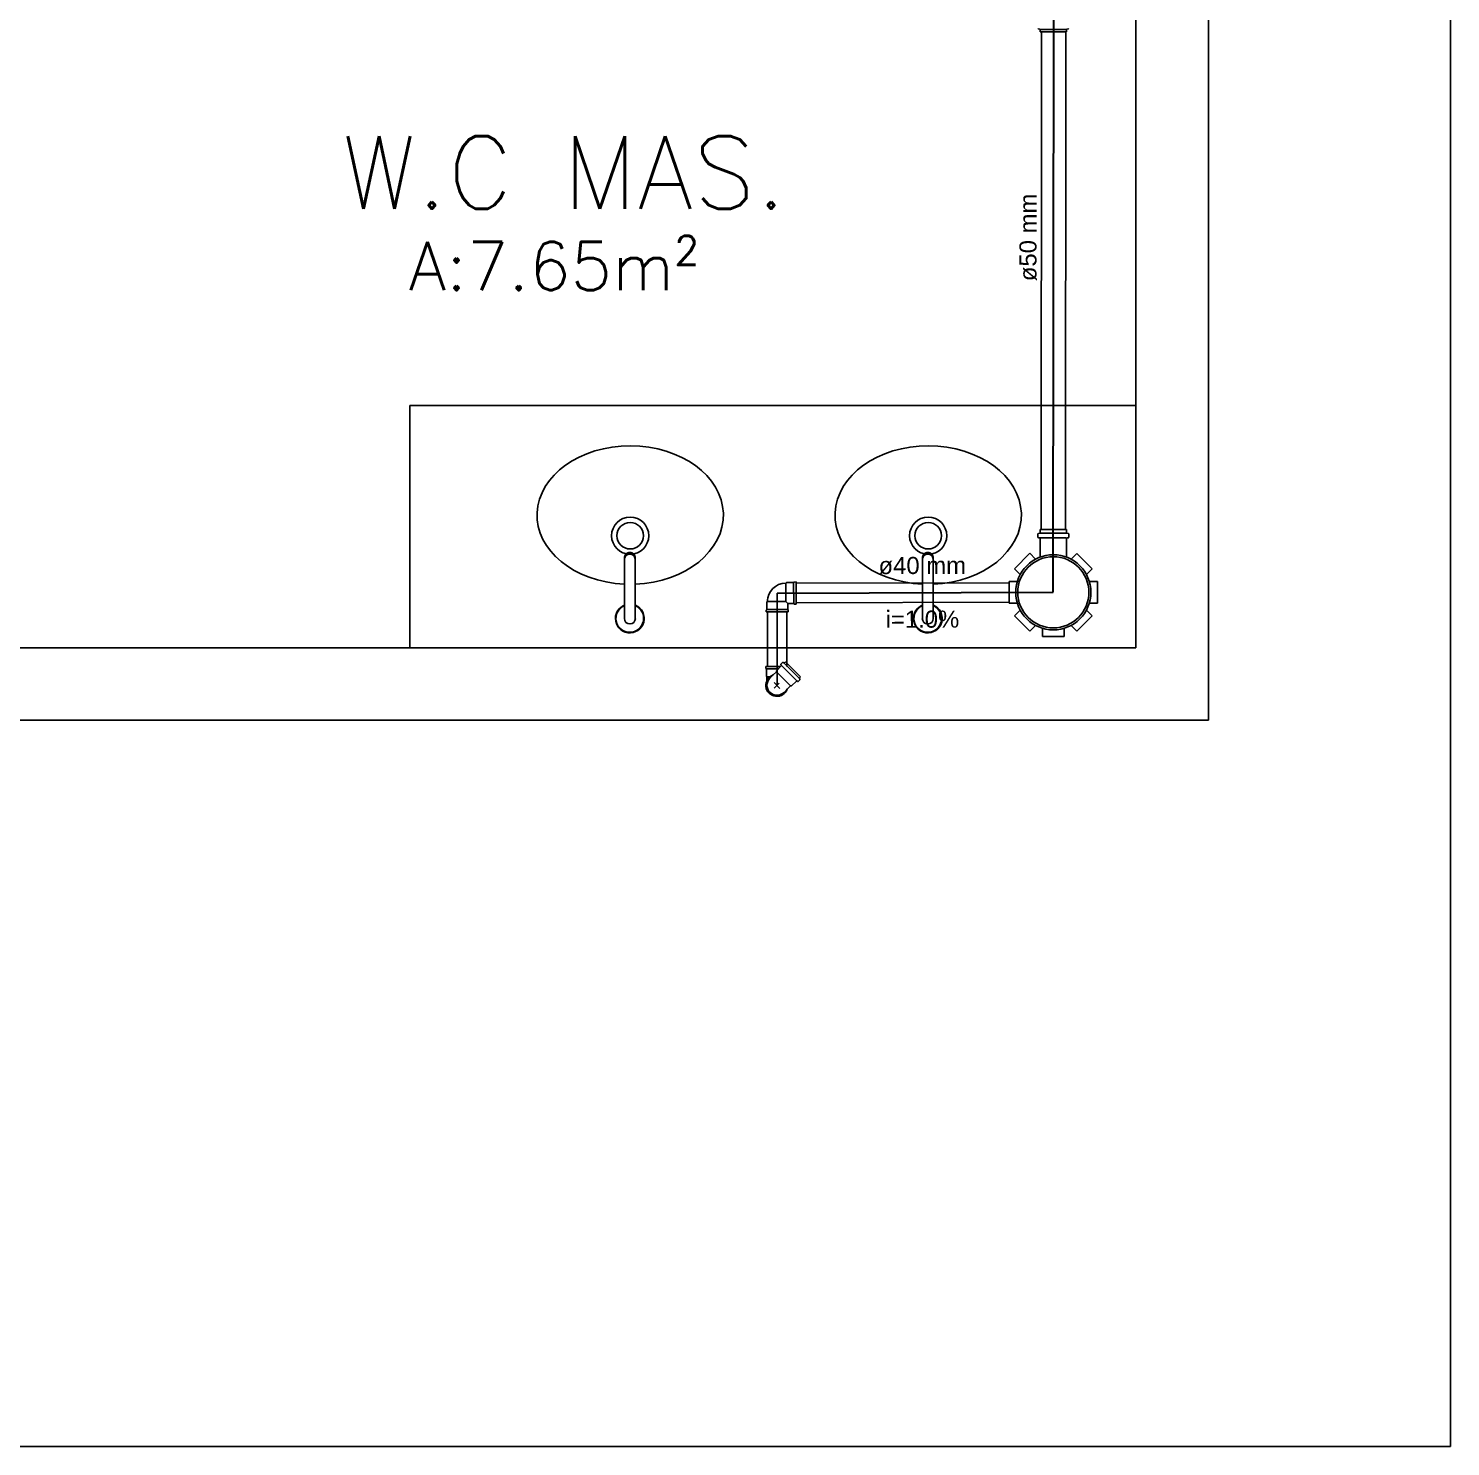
# Model space of a CAD drawing. Header units: millimetres. Extents: x 1111 to 1959, y -391 to -319.
# Drawn here: x 1414.269 to 1418.896, y -384.829 to -380.216 of the extents above; entities that cross this region are included whole.
import ezdxf

# ---------------------------------------------------------------- set-up
doc = ezdxf.new("R2010")
doc.units = ezdxf.units.MM
for name, color, linetype in [('ARQ-ALVENARIA', 4, 'Continuous'), ('ARQ-PENA-02', 2, 'Continuous'), ('ARQ-PÇ-HIDROSSAN', 7, 'Continuous'), ('ARQ-TEXTO2', 2, 'Continuous'), ('ARQ-TEXTO3', 3, 'Continuous'), ('CONEXAO_ESGOTO', 6, 'Continuous'), ('TigreCad', 2, 'Continuous')]:
    doc.layers.add(name, color=color, linetype=linetype)
doc.layers.add('TQ-Textos tubo', color=7, linetype='Continuous', lineweight=20)
doc.layers.add('TQ-Tubos detalhe', color=1, linetype='Continuous', lineweight=30)
doc.styles.add('ARIAL', font='arial.ttf', dxfattribs={"height": 2})
doc.styles.add('ROMANS', font='romans')

# ---------------------------------------------------------------- blocks, each defined once
blk = doc.blocks.new('01')
at = {"color": 8}
for p, q in [((1150.6169, -330.9758), (1150.6169, -330.977)), ((1150.6169, -330.9778), (1150.6169, -330.9793)), ((1150.6169, -330.9793), (1150.6169, -331.1009)), ((1150.6396, -330.977), (1150.6396, -330.9758)), ((1150.6396, -330.9793), (1150.6396, -330.9778)), ((1150.6396, -331.1009), (1150.6396, -330.9793)), ((1151.2326, -330.9758), (1151.2326, -330.977)), ((1151.2326, -330.9778), (1151.2326, -330.9793)), ((1151.2326, -330.9793), (1151.2326, -331.1009)), ((1151.2553, -330.977), (1151.2553, -330.9758)), ((1151.2553, -330.9793), (1151.2553, -330.9778)), ((1151.2553, -331.1009), (1151.2553, -330.9793))]:
    blk.add_line(p, q, dxfattribs=at)
for points in [[(1150.6396, -330.9758, 0), (1150.6394, -330.9739, 0), (1150.6389, -330.972, 0), (1150.6381, -330.9702, 0), (1150.6369, -330.9686, 0), (1150.6355, -330.9672, 0), (1150.6339, -330.9661, 0), (1150.6321, -330.9652, 0), (1150.6302, -330.9647, 0), (1150.6283, -330.9645, 0), (1150.6263, -330.9647, 0), (1150.6244, -330.9652, 0), (1150.6226, -330.9661, 0), (1150.621, -330.9672, 0), (1150.6196, -330.9686, 0), (1150.6184, -330.9702, 0), (1150.6176, -330.972, 0), (1150.6171, -330.9739, 0), (1150.6169, -330.9758, 0)], [(1150.6396, -330.9778, 0), (1150.6394, -330.9759, 0), (1150.6389, -330.974, 0), (1150.6381, -330.9722, 0), (1150.637, -330.9706, 0), (1150.6356, -330.9692, 0), (1150.6339, -330.968, 0), (1150.6321, -330.9672, 0), (1150.6302, -330.9667, 0), (1150.6283, -330.9665, 0), (1150.6263, -330.9667, 0), (1150.6244, -330.9672, 0), (1150.6226, -330.968, 0), (1150.621, -330.9692, 0), (1150.6196, -330.9706, 0), (1150.6184, -330.9722, 0), (1150.6176, -330.974, 0), (1150.6171, -330.9759, 0), (1150.6169, -330.9778, 0)], [(1150.6169, -330.9793, 0), (1150.6171, -330.9773, 0), (1150.6176, -330.9754, 0), (1150.6184, -330.9736, 0), (1150.6196, -330.972, 0), (1150.621, -330.9706, 0), (1150.6226, -330.9695, 0), (1150.6244, -330.9687, 0), (1150.6263, -330.9682, 0), (1150.6283, -330.968, 0)], [(1150.6169, -330.9793, 0), (1150.6169, -330.9793, 0)], [(1150.6172, -330.9753, 0), (1150.6178, -330.9734, 0), (1150.6187, -330.9717, 0), (1150.6199, -330.9701, 0), (1150.6213, -330.9688, 0), (1150.623, -330.9677, 0), (1150.6248, -330.9669, 0), (1150.6268, -330.9665, 0), (1150.6283, -330.9664, 0)], [(1150.6283, -330.9664, 0), (1150.6302, -330.9666, 0), (1150.6321, -330.9671, 0), (1150.6339, -330.9679, 0), (1150.6355, -330.9691, 0), (1150.6369, -330.9705, 0), (1150.6381, -330.9721, 0), (1150.6389, -330.9738, 0), (1150.6393, -330.9753, 0)], [(1150.6283, -330.968, 0), (1150.6302, -330.9682, 0), (1150.6321, -330.9687, 0), (1150.6339, -330.9695, 0), (1150.6356, -330.9707, 0), (1150.637, -330.9721, 0), (1150.6381, -330.9737, 0), (1150.6389, -330.9755, 0), (1150.6394, -330.9774, 0), (1150.6396, -330.9793, 0)], [(1151.2553, -330.9758, 0), (1151.2551, -330.9739, 0), (1151.2546, -330.972, 0), (1151.2538, -330.9702, 0), (1151.2526, -330.9686, 0), (1151.2512, -330.9672, 0), (1151.2496, -330.9661, 0), (1151.2478, -330.9652, 0), (1151.2459, -330.9647, 0), (1151.2439, -330.9645, 0), (1151.242, -330.9647, 0), (1151.2401, -330.9652, 0), (1151.2383, -330.9661, 0), (1151.2367, -330.9672, 0), (1151.2353, -330.9686, 0), (1151.2341, -330.9702, 0), (1151.2333, -330.972, 0), (1151.2328, -330.9739, 0), (1151.2326, -330.9758, 0)], [(1151.2553, -330.9778, 0), (1151.2551, -330.9759, 0), (1151.2546, -330.974, 0), (1151.2538, -330.9722, 0), (1151.2526, -330.9706, 0), (1151.2512, -330.9692, 0), (1151.2496, -330.968, 0), (1151.2478, -330.9672, 0), (1151.2459, -330.9667, 0), (1151.2439, -330.9665, 0), (1151.242, -330.9667, 0), (1151.2401, -330.9672, 0), (1151.2383, -330.968, 0), (1151.2366, -330.9692, 0), (1151.2352, -330.9706, 0), (1151.2341, -330.9722, 0), (1151.2333, -330.974, 0), (1151.2328, -330.9759, 0), (1151.2326, -330.9778, 0)], [(1151.2326, -330.9793, 0), (1151.2328, -330.9773, 0), (1151.2333, -330.9754, 0), (1151.2341, -330.9736, 0), (1151.2353, -330.972, 0), (1151.2367, -330.9706, 0), (1151.2383, -330.9695, 0), (1151.2401, -330.9687, 0), (1151.242, -330.9682, 0), (1151.2439, -330.968, 0)], [(1151.2326, -330.9793, 0), (1151.2326, -330.9793, 0)], [(1151.2329, -330.9753, 0), (1151.2335, -330.9734, 0), (1151.2344, -330.9717, 0), (1151.2356, -330.9701, 0), (1151.237, -330.9688, 0), (1151.2387, -330.9677, 0), (1151.2405, -330.9669, 0), (1151.2424, -330.9665, 0), (1151.2439, -330.9664, 0)], [(1151.2439, -330.9664, 0), (1151.2459, -330.9666, 0), (1151.2478, -330.9671, 0), (1151.2496, -330.9679, 0), (1151.2512, -330.9691, 0), (1151.2526, -330.9705, 0), (1151.2538, -330.9721, 0), (1151.2546, -330.9738, 0), (1151.255, -330.9753, 0)], [(1151.2439, -330.968, 0), (1151.2459, -330.9682, 0), (1151.2478, -330.9687, 0), (1151.2496, -330.9695, 0), (1151.2512, -330.9707, 0), (1151.2526, -330.9721, 0), (1151.2538, -330.9737, 0), (1151.2546, -330.9755, 0), (1151.2551, -330.9774, 0), (1151.2553, -330.9793, 0)]]:
    blk.add_polyline3d(points, dxfattribs=at)
for centre, radius, start, end in [((1150.6282, -331.1009), 0.0297, 112.3229, 180), ((1150.6282, -331.1009), 0.0297, 180, 67.3117), ((1150.6282, -331.1009), 0.0286, 113.2279, 66.3926), ((1151.2439, -331.1009), 0.0297, 112.3229, 180), ((1151.2439, -331.1009), 0.0297, 180, 67.3117), ((1151.2439, -331.1009), 0.0286, 113.2279, 66.3926), ((1150.6283, -331.1009), 0.0114, 180, 0), ((1151.2439, -331.1009), 0.0114, 180, 0)]:
    blk.add_arc(centre, radius, start, end, dxfattribs=at)
at = {"layer": 'ARQ-ALVENARIA', "color": 8}
for p, q in [((1151.824, -324.2113), (1151.824, -331.3113)), ((1151.674, -328.6113), (1151.674, -331.1613)), ((1151.674, -331.1613), (1148.674, -331.1613)), ((1148.524, -331.3113), (1151.824, -331.3113))]:
    blk.add_line(p, q, dxfattribs=at)
at = {"layer": 'ARQ-PENA-02', "color": 8}
for p, q in [((1152.324, -332.8113), (1152.324, -313.3613)), ((1141.524, -332.8113), (1152.324, -332.8113))]:
    blk.add_line(p, q, dxfattribs=at)
at = {"layer": 'ARQ-PÇ-HIDROSSAN', "color": 8, "ltscale": 0.03}
for p, q in [((1150.174, -330.6613), (1151.674, -330.6613)), ((1150.174, -331.1613), (1150.174, -330.6613))]:
    blk.add_line(p, q, dxfattribs=at)
for centre, radius in [((1150.629, -330.9299), 0.0384), ((1151.2447, -330.9299), 0.0384), ((1150.629, -330.9299), 0.0274), ((1151.2447, -330.9299), 0.0274)]:
    blk.add_circle(centre, radius, dxfattribs=at)
at = {"layer": 'ARQ-PÇ-HIDROSSAN', "color": 8, "ltscale": 0.03, "extrusion": (0, 0, -1)}
for centre in [(1150.629, -330.8874), (1151.2447, -330.8874)]:
    blk.add_ellipse(centre, major_axis=(-0.1925, 0), ratio=0.742857, start_param=4.775358, end_param=10.940424, dxfattribs=at)
at = {"layer": 'ARQ-TEXTO2', "color": 8, "insert": (1150.1687, -330.3231), "char_height": 0.1, "width": 0.653381, "attachment_point": 1, "style": 'ROMANS'}
blk.add_mtext('\\pi0.00288;A:7.65m²', dxfattribs=at)
at = {"layer": 'ARQ-TEXTO3', "color": 8, "insert": (1150.4926, -330.1795), "char_height": 0.15, "width": 1.121767, "attachment_point": 5, "style": 'ROMANS'}
blk.add_mtext('W.C MAS.', dxfattribs=at)

msp = doc.modelspace()

# ---------------------------------------------------------------- linework, layer by layer
at = {"layer": 'CONEXAO_ESGOTO'}
for points in [[(1417.6989, -381.451, 0, 0, 0), (1417.6989, -381.2935, 0.085, 0, 0), (1417.6989, -381.1045, 0, 0, 0)], [(1416.6043, -381.9597, 0, 0, 0), (1416.7618, -381.9597, 0.085, 0, 0), (1416.9508, -381.9597, 0, 0, 0)]]:
    msp.add_lwpolyline(points, format="xyseb", dxfattribs=at)
at = {"layer": 'TigreCad'}
for p, q in [((1417.555, -380.2175), (1417.5598, -380.2187)), ((1417.5609, -380.2191), (1417.6468, -380.2191)), ((1417.5609, -380.2269), (1417.5609, -380.2202)), ((1417.5609, -380.2269), (1417.6468, -380.227)), ((1417.5646, -381.8462), (1417.5649, -380.2269)), ((1417.6433, -381.8462), (1417.6443, -380.227)), ((1417.6468, -380.227), (1417.6468, -380.2202)), ((1417.6527, -380.2175), (1417.648, -380.2187)), ((1417.6468, -381.8462), (1417.561, -381.8462)), ((1417.561, -381.8462), (1417.561, -381.8572)), ((1417.6468, -381.8462), (1417.6468, -381.8572)), ((1417.5539, -381.8603), (1417.5539, -381.871)), ((1417.561, -381.8572), (1417.5551, -381.8588)), ((1417.5594, -381.8729), (1417.5551, -381.8725)), ((1417.561, -381.8572), (1417.6468, -381.8572)), ((1417.561, -381.8733), (1417.6468, -381.8734)), ((1417.561, -381.8745), (1417.561, -381.9355)), ((1417.6468, -381.8572), (1417.6527, -381.8588)), ((1417.6468, -381.8746), (1417.6468, -381.9356)), ((1417.6484, -381.873), (1417.6527, -381.8726)), ((1417.6539, -381.8604), (1417.6539, -381.871)), ((1417.4771, -381.9733), (1417.5271, -381.9233)), ((1417.5271, -381.9233), (1417.546, -381.9422)), ((1417.6807, -381.9234), (1417.6617, -381.9423)), ((1417.6807, -381.9234), (1417.7306, -381.9734)), ((1417.4771, -381.9733), (1417.496, -381.9922)), ((1417.7306, -381.9734), (1417.7117, -381.9923)), ((1416.7353, -382.0182), (1416.7333, -382.0201)), ((1416.7333, -382.0201), (1416.7335, -382.0804)), ((1416.7589, -382.0181), (1416.7353, -382.0182)), ((1416.7605, -382.0166), (1416.7589, -382.0181)), ((1416.7591, -382.0866), (1416.7589, -382.0181)), ((1416.7668, -382.0165), (1416.7605, -382.0166)), ((1416.767, -382.0882), (1416.7668, -382.0165)), ((1416.7668, -382.0208), (1417.4597, -382.0191)), ((1417.4597, -382.0855), (1417.4597, -382.0146)), ((1417.4597, -382.0146), (1417.4869, -382.0146)), ((1417.7479, -382.0148), (1417.7208, -382.0148)), ((1417.7479, -382.0148), (1417.7479, -382.0857)), ((1416.6713, -382.0825), (1416.6733, -382.0805)), ((1416.6713, -382.1061), (1416.6713, -382.0825)), ((1416.6733, -382.0805), (1416.7335, -382.0804)), ((1416.7055, -382.3525), (1416.7055, -382.0525)), ((1416.7335, -382.0804), (1416.7355, -382.0823)), ((1416.7355, -382.0823), (1416.7398, -382.0867)), ((1416.767, -382.0838), (1417.4597, -382.0821)), ((1416.6698, -382.1077), (1416.6713, -382.1061)), ((1416.6698, -382.114), (1416.6698, -382.1077)), ((1416.6698, -382.114), (1416.7414, -382.1138)), ((1416.6713, -382.1061), (1416.7398, -382.106)), ((1416.674, -382.2913), (1416.674, -382.1139)), ((1416.737, -382.2913), (1416.737, -382.1139)), ((1416.7591, -382.0866), (1416.7398, -382.0867)), ((1416.7398, -382.106), (1416.7398, -382.0867)), ((1416.7414, -382.1075), (1416.7398, -382.106)), ((1416.7414, -382.1138), (1416.7414, -382.1075)), ((1416.7607, -382.0882), (1416.7591, -382.0866)), ((1416.767, -382.0882), (1416.7607, -382.0882)), ((1417.4597, -382.0855), (1417.4868, -382.0855)), ((1417.477, -382.1268), (1417.4959, -382.108)), ((1417.5269, -382.1769), (1417.477, -382.1268)), ((1417.7305, -382.127), (1417.6805, -382.177)), ((1417.7305, -382.127), (1417.7116, -382.1081)), ((1417.7479, -382.0857), (1417.7207, -382.0856)), ((1417.5269, -382.1769), (1417.5459, -382.158)), ((1417.5683, -382.1942), (1417.5683, -382.1671)), ((1417.6391, -382.1943), (1417.6392, -382.1671)), ((1417.6805, -382.177), (1417.6616, -382.1581)), ((1417.6391, -382.1943), (1417.5683, -382.1942)), ((1416.6687, -382.2913), (1416.6684, -382.2977)), ((1416.6684, -382.2977), (1416.6701, -382.2993)), ((1416.6687, -382.2913), (1416.7166, -382.2913)), ((1416.6701, -382.2993), (1416.7088, -382.2991)), ((1416.6701, -382.2993), (1416.6701, -382.3227)), ((1416.6924, -382.3188), (1416.7027, -382.3085)), ((1416.7185, -382.2893), (1416.7027, -382.3052)), ((1416.7027, -382.3052), (1416.7027, -382.3085)), ((1416.7486, -382.3545), (1416.7027, -382.3085)), ((1416.7227, -382.2785), (1416.7174, -382.2837)), ((1416.7174, -382.286), (1416.7188, -382.2874)), ((1416.7687, -382.3378), (1416.7194, -382.2885)), ((1416.7247, -382.2782), (1416.7269, -382.2793)), ((1416.777, -382.3294), (1416.7277, -382.2802)), ((1416.7322, -382.2757), (1416.7288, -382.279)), ((1416.7322, -382.2757), (1416.7814, -382.325)), ((1416.6701, -382.3227), (1416.672, -382.3247)), ((1416.672, -382.3247), (1416.6821, -382.3247)), ((1416.672, -382.3375), (1416.672, -382.3247)), ((1416.6815, -382.3297), (1416.6924, -382.3188)), ((1416.6951, -382.3433), (1416.7144, -382.3626)), ((1416.6954, -382.3614), (1416.7116, -382.3453)), ((1416.7383, -382.3648), (1416.7486, -382.3545)), ((1416.752, -382.3545), (1416.7486, -382.3545)), ((1416.7678, -382.3386), (1416.752, -382.3545)), ((1416.7712, -382.3397), (1416.7698, -382.3383)), ((1416.7787, -382.3344), (1416.7734, -382.3397)), ((1416.779, -382.3325), (1416.7778, -382.3302)), ((1416.7814, -382.325), (1416.7781, -382.3283)), ((1416.7275, -382.3756), (1416.7383, -382.3648))]:
    msp.add_line(p, q, dxfattribs=at)
for radius in [0.1224, 0.1158]:
    msp.add_circle((1417.6038, -382.0501), radius, dxfattribs=at)
for centre, radius, start, end in [((1417.5554, -380.2159), 0.00157, 180, 255), ((1417.5594, -380.2202), 0.00157, 360, 75), ((1417.6484, -380.2202), 0.00157, 105, 180), ((1417.6523, -380.2159), 0.00157, 285, 360), ((1417.5555, -381.8603), 0.00157, 104.9653, 179.9653), ((1417.5555, -381.871), 0.00157, 179.9653, 264.9653), ((1417.5594, -381.8745), 0.00157, 359.9653, 84.9653), ((1417.5594, -381.856), 0.00157, 284.9653, 359.9653), ((1417.6484, -381.8561), 0.00157, 179.9653, 254.9653), ((1417.6484, -381.8746), 0.00157, 94.9653, 179.9653), ((1417.6523, -381.871), 0.00157, 274.9653, 359.9653), ((1417.6523, -381.8604), 0.00157, 359.9653, 74.9653), ((1416.7351, -382.082), 0.0621, 91.6167, 178.67), ((1416.7185, -382.2849), 0.00157, 135, 220), ((1416.7174, -382.2882), 0.00157, 315, 40), ((1416.7238, -382.2796), 0.00157, 60, 135), ((1416.7277, -382.2779), 0.00157, 240, 315), ((1416.7044, -382.3525), 0.0359, 109.6232, 340.377), ((1416.7044, -382.3525), 0.0359, 154.6232, 340.377), ((1416.7044, -382.3525), 0.0324, 135, 315), ((1416.7689, -382.3397), 0.00157, 50, 135), ((1416.7723, -382.3386), 0.00157, 230, 315), ((1416.7792, -382.3294), 0.00157, 135, 210), ((1416.7775, -382.3333), 0.00157, 315, 30)]:
    msp.add_arc(centre, radius, start, end, dxfattribs=at)
at = {"layer": 'TQ-Tubos detalhe'}
for p, q in [((1417.6038, -382.0501), (1417.605, -380.1463)), ((1416.7055, -382.0525), (1417.6038, -382.0501))]:
    msp.add_line(p, q, dxfattribs=at)

# ---------------------------------------------------------------- block references
at = {"xscale": 1.574902874475, "yscale": 1.574902874475, "zscale": 1.574902874475}
msp.add_blockref('01', (-395.9019, 139.3166), dxfattribs=at)

# ---------------------------------------------------------------- texts
at = {"layer": 'TQ-Textos tubo', "char_height": 0.05559, "width": 0.400277, "attachment_point": 8, "line_spacing_factor": 0.798, "style": 'ARIAL'}
for s, insert, rotation in [('ø50 mm', (1417.5506, -380.8957), 89.9657), ('ø40 mm', (1417.1775, -381.992), 0.1432), ('i=1.0%', (1417.1779, -382.1661), 0.1432)]:
    msp.add_mtext(s, dxfattribs=dict(at, insert=insert, rotation=rotation))

doc.saveas('drawing.dxf')
